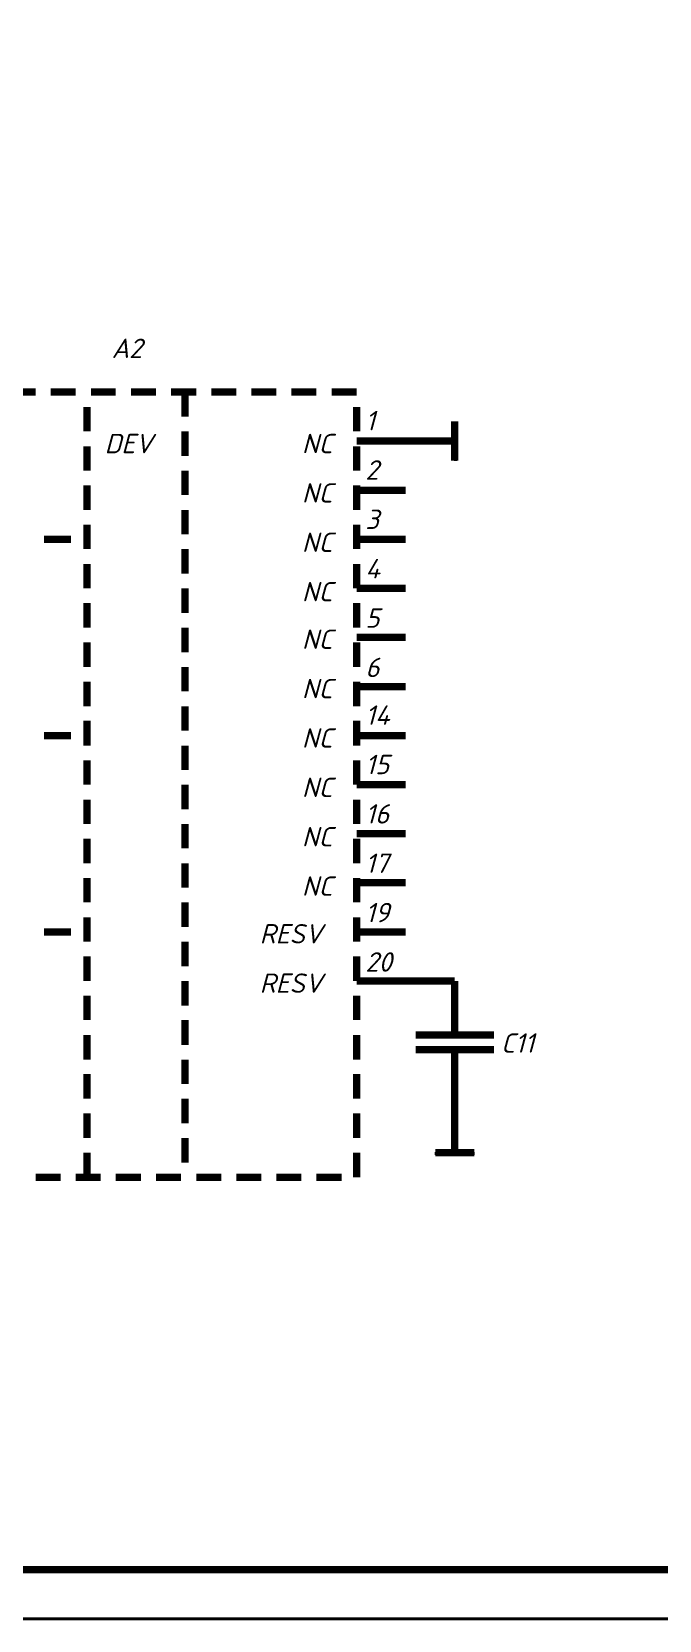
# Model space of a CAD drawing. Header units: inches. Extents: x 0 to 841, y 0 to 594.
# Drawn here: x 116.9 to 180.9, y -0.1 to 161.7 of the extents above; entities that cross this region are included whole.
import ezdxf

# ---------------------------------------------------------------- set-up
doc = ezdxf.new("R2010")
doc.units = ezdxf.units.IN
doc.layers.add('Sheet', color=255, linetype='Continuous')
doc.styles.get("Standard").update_dxf_attribs({"font": 'isocpeui.ttf'})

msp = doc.modelspace()

# ---------------------------------------------------------------- linework, layer by layer
at = {"layer": 'Sheet'}
for points in [[(0.04, 594, 0.3, 0.3, 0), (841, 594, 0.3, 0.3, 0), (841, 0, 0.3, 0.3, 0), (0.04, 0, 0.3, 0.3, 0), (0.04, 594, 0.3, 0.3, 0)], [(0.04, 594, 0.3, 0.3, 0), (841, 594, 0.3, 0.3, 0), (841, 0, 0.3, 0.3, 0), (0.04, 0, 0.3, 0.3, 0), (0.04, 594, 0.3, 0.3, 0)], [(0.04, 594, 0.0991, 0.0991, 0), (0.04, 0, 0.0991, 0.0991, 0), (841, 0, 0.0991, 0.0991, 0), (841, 594, 0.0991, 0.0991, 0), (0.04, 594, 0.0991, 0.0991, 0), (0.04, 594, 0.0991, 0.0991, 0)], [(0.04, 594, 0.0991, 0.0991, 0), (0.04, 0, 0.0991, 0.0991, 0), (841, 0, 0.0991, 0.0991, 0), (841, 594, 0.0991, 0.0991, 0), (0.04, 594, 0.0991, 0.0991, 0), (0.04, 594, 0.0991, 0.0991, 0)], [(20.03, 588.97, 0.749, 0.749, 0), (836.01, 588.97, 0.749, 0.749, 0), (836.01, 4.99, 0.749, 0.749, 0), (20.03, 4.99, 0.749, 0.749, 0), (20.03, 588.97, 0.749, 0.749, 0)]]:
    msp.add_lwpolyline(points, format="xyseb", close=True, dxfattribs=at)
for points in [[(117.3, 124.99, 0.749, 0.749, 0), (114.74, 124.99, 0.749, 0.749, 0)], [(121.38, 124.99, 0.749, 0.749, 0), (118.85, 124.99, 0.749, 0.749, 0)], [(125.47, 124.99, 0.749, 0.749, 0), (122.93, 124.99, 0.749, 0.749, 0)], [(129.58, 124.99, 0.749, 0.749, 0), (127.02, 124.99, 0.749, 0.749, 0)], [(133.67, 124.99, 0.749, 0.749, 0), (131.11, 124.99, 0.749, 0.749, 0)], [(132.52, 124.99, 0.749, 0.749, 0), (132.52, 122.49, 0.749, 0.749, 0)], [(137.76, 124.99, 0.749, 0.749, 0), (135.2, 124.99, 0.749, 0.749, 0)], [(141.84, 124.99, 0.749, 0.749, 0), (139.28, 124.99, 0.749, 0.749, 0)], [(145.93, 124.99, 0.749, 0.749, 0), (143.37, 124.99, 0.749, 0.749, 0)], [(150.02, 124.99, 0.749, 0.749, 0), (147.48, 124.99, 0.749, 0.749, 0)], [(122.53, 120.99, 0.749, 0.749, 0), (122.53, 123.48, 0.749, 0.749, 0)], [(150.02, 120.99, 0.749, 0.749, 0), (150.02, 123.48, 0.749, 0.749, 0)], [(160.03, 118, 0.749, 0.749, 0), (160.03, 122, 0.749, 0.749, 0)], [(160.1, 122.02, 0.3, 0.3, 0), (160.1, 117.96, 0.3, 0.3, 0)], [(122.53, 116.99, 0.749, 0.749, 0), (122.53, 119.48, 0.749, 0.749, 0)], [(132.52, 120.99, 0.749, 0.749, 0), (132.52, 118.49, 0.749, 0.749, 0)], [(150.02, 120, 0.749, 0.749, 0), (155.03, 120, 0.749, 0.749, 0)], [(150.02, 116.99, 0.749, 0.749, 0), (150.02, 119.48, 0.749, 0.749, 0)], [(150.02, 120, 0.3, 0.3, 0), (155.03, 120, 0.3, 0.3, 0)], [(155.03, 120, 0.749, 0.749, 0), (160.03, 120, 0.749, 0.749, 0)], [(155.03, 120, 0.3, 0.3, 0), (160.1, 120, 0.3, 0.3, 0)], [(132.52, 116.99, 0.749, 0.749, 0), (132.52, 114.5, 0.749, 0.749, 0)], [(122.53, 112.99, 0.749, 0.749, 0), (122.53, 115.49, 0.749, 0.749, 0)], [(150.02, 112.99, 0.749, 0.749, 0), (150.02, 115.49, 0.749, 0.749, 0)], [(150.02, 114.99, 0.749, 0.749, 0), (155.03, 114.99, 0.749, 0.749, 0)], [(150.02, 114.99, 0.3, 0.3, 0), (155.03, 114.99, 0.3, 0.3, 0)], [(132.52, 112.99, 0.749, 0.749, 0), (132.52, 110.5, 0.749, 0.749, 0)], [(122.53, 108.99, 0.749, 0.749, 0), (122.53, 111.49, 0.749, 0.749, 0)], [(150.02, 108.99, 0.749, 0.749, 0), (150.02, 111.49, 0.749, 0.749, 0)], [(118.15, 109.98, 0.749, 0.749, 0), (120.89, 109.98, 0.749, 0.749, 0)], [(150.02, 109.98, 0.749, 0.749, 0), (155.03, 109.98, 0.749, 0.749, 0)], [(150.02, 109.98, 0.3, 0.3, 0), (155.03, 109.98, 0.3, 0.3, 0)], [(132.52, 108.99, 0.749, 0.749, 0), (132.52, 106.48, 0.749, 0.749, 0)], [(122.53, 105, 0.749, 0.749, 0), (122.53, 107.49, 0.749, 0.749, 0)], [(150.02, 105, 0.749, 0.749, 0), (150.02, 107.49, 0.749, 0.749, 0)], [(132.52, 105, 0.749, 0.749, 0), (132.52, 102.48, 0.749, 0.749, 0)], [(150.02, 105, 0.749, 0.749, 0), (155.03, 105, 0.749, 0.749, 0)], [(122.53, 101, 0.749, 0.749, 0), (122.53, 103.49, 0.749, 0.749, 0)], [(150.02, 101, 0.749, 0.749, 0), (150.02, 103.49, 0.749, 0.749, 0)], [(150.02, 105, 0.3, 0.3, 0), (155.03, 105, 0.3, 0.3, 0)], [(132.52, 101, 0.749, 0.749, 0), (132.52, 98.48, 0.749, 0.749, 0)], [(150.02, 99.99, 0.749, 0.749, 0), (155.03, 99.99, 0.749, 0.749, 0)], [(122.53, 96.98, 0.749, 0.749, 0), (122.53, 99.49, 0.749, 0.749, 0)], [(150.02, 96.98, 0.749, 0.749, 0), (150.02, 99.49, 0.749, 0.749, 0)], [(150.02, 99.99, 0.3, 0.3, 0), (155.03, 99.99, 0.3, 0.3, 0)], [(132.52, 96.98, 0.749, 0.749, 0), (132.52, 94.49, 0.749, 0.749, 0)], [(122.53, 92.98, 0.749, 0.749, 0), (122.53, 95.5, 0.749, 0.749, 0)], [(150.02, 92.98, 0.749, 0.749, 0), (150.02, 95.5, 0.749, 0.749, 0)], [(150.02, 94.98, 0.749, 0.749, 0), (155.03, 94.98, 0.749, 0.749, 0)], [(150.02, 94.98, 0.3, 0.3, 0), (155.03, 94.98, 0.3, 0.3, 0)], [(132.52, 92.98, 0.749, 0.749, 0), (132.52, 90.49, 0.749, 0.749, 0)], [(122.53, 88.98, 0.749, 0.749, 0), (122.53, 91.5, 0.749, 0.749, 0)], [(150.02, 88.98, 0.749, 0.749, 0), (150.02, 91.5, 0.749, 0.749, 0)], [(118.15, 89.99, 0.749, 0.749, 0), (120.89, 89.99, 0.749, 0.749, 0)], [(132.52, 88.98, 0.749, 0.749, 0), (132.52, 86.49, 0.749, 0.749, 0)], [(150.02, 89.99, 0.749, 0.749, 0), (155.03, 89.99, 0.749, 0.749, 0)], [(150.02, 89.99, 0.3, 0.3, 0), (155.03, 89.99, 0.3, 0.3, 0)], [(122.53, 84.99, 0.749, 0.749, 0), (122.53, 87.48, 0.749, 0.749, 0)], [(150.02, 84.99, 0.749, 0.749, 0), (150.02, 87.48, 0.749, 0.749, 0)], [(132.52, 84.99, 0.749, 0.749, 0), (132.52, 82.49, 0.749, 0.749, 0)], [(150.02, 84.99, 0.749, 0.749, 0), (155.03, 84.99, 0.749, 0.749, 0)], [(150.02, 84.99, 0.3, 0.3, 0), (155.03, 84.99, 0.3, 0.3, 0)], [(122.53, 80.99, 0.749, 0.749, 0), (122.53, 83.48, 0.749, 0.749, 0)], [(150.02, 80.99, 0.749, 0.749, 0), (150.02, 83.48, 0.749, 0.749, 0)], [(132.52, 80.99, 0.749, 0.749, 0), (132.52, 78.49, 0.749, 0.749, 0)], [(122.53, 76.99, 0.749, 0.749, 0), (122.53, 79.48, 0.749, 0.749, 0)], [(150.02, 80, 0.749, 0.749, 0), (155.03, 80, 0.749, 0.749, 0)], [(150.02, 76.99, 0.749, 0.749, 0), (150.02, 79.48, 0.749, 0.749, 0)], [(150.02, 80, 0.3, 0.3, 0), (155.03, 80, 0.3, 0.3, 0)], [(132.52, 76.99, 0.749, 0.749, 0), (132.52, 74.5, 0.749, 0.749, 0)], [(122.53, 72.99, 0.749, 0.749, 0), (122.53, 75.49, 0.749, 0.749, 0)], [(150.02, 72.99, 0.749, 0.749, 0), (150.02, 75.49, 0.749, 0.749, 0)], [(150.02, 74.99, 0.749, 0.749, 0), (155.03, 74.99, 0.749, 0.749, 0)], [(150.02, 74.99, 0.3, 0.3, 0), (155.03, 74.99, 0.3, 0.3, 0)], [(132.52, 72.99, 0.749, 0.749, 0), (132.52, 70.5, 0.749, 0.749, 0)], [(122.53, 68.99, 0.749, 0.749, 0), (122.53, 71.49, 0.749, 0.749, 0)], [(150.02, 68.99, 0.749, 0.749, 0), (150.02, 71.49, 0.749, 0.749, 0)], [(118.15, 69.98, 0.749, 0.749, 0), (120.89, 69.98, 0.749, 0.749, 0)], [(155.03, 69.98, 0.749, 0.749, 0), (150.02, 69.98, 0.749, 0.749, 0)], [(150.02, 69.98, 0.3, 0.3, 0), (155.03, 69.98, 0.3, 0.3, 0)], [(132.52, 68.99, 0.749, 0.749, 0), (132.52, 66.48, 0.749, 0.749, 0)], [(122.53, 65, 0.749, 0.749, 0), (122.53, 67.49, 0.749, 0.749, 0)], [(150.02, 65, 0.749, 0.749, 0), (150.02, 67.49, 0.749, 0.749, 0)], [(132.52, 65, 0.749, 0.749, 0), (132.52, 62.48, 0.749, 0.749, 0)], [(155.03, 65, 0.749, 0.749, 0), (150.02, 65, 0.749, 0.749, 0)], [(150.02, 65, 0.3, 0.3, 0), (155.03, 65, 0.3, 0.3, 0)], [(160.03, 65, 0.749, 0.749, 0), (155.03, 65, 0.749, 0.749, 0)], [(160.03, 59.49, 0.749, 0.749, 0), (160.03, 65, 0.749, 0.749, 0)], [(160.03, 59.99, 0.3, 0.3, 0), (160.03, 65, 0.3, 0.3, 0)], [(122.53, 61, 0.749, 0.749, 0), (122.53, 63.49, 0.749, 0.749, 0)], [(150.02, 61, 0.749, 0.749, 0), (150.02, 63.49, 0.749, 0.749, 0)], [(132.52, 61, 0.749, 0.749, 0), (132.52, 58.48, 0.749, 0.749, 0)], [(122.53, 56.98, 0.749, 0.749, 0), (122.53, 59.49, 0.749, 0.749, 0)], [(150.02, 56.98, 0.749, 0.749, 0), (150.02, 59.49, 0.749, 0.749, 0)], [(156.04, 59.49, 0.749, 0.749, 0), (164.03, 59.49, 0.749, 0.749, 0)], [(156.04, 57.99, 0.749, 0.749, 0), (164.03, 57.99, 0.749, 0.749, 0)], [(160.03, 52.49, 0.749, 0.749, 0), (160.03, 57.99, 0.749, 0.749, 0)], [(132.52, 56.98, 0.749, 0.749, 0), (132.52, 54.49, 0.749, 0.749, 0)], [(160.03, 57.5, 0.3, 0.3, 0), (160.03, 52.49, 0.3, 0.3, 0)], [(122.53, 52.98, 0.749, 0.749, 0), (122.53, 55.5, 0.749, 0.749, 0)], [(150.02, 52.98, 0.749, 0.749, 0), (150.02, 55.5, 0.749, 0.749, 0)], [(122.53, 48.98, 0.749, 0.749, 0), (122.53, 51.5, 0.749, 0.749, 0)], [(132.52, 52.98, 0.749, 0.749, 0), (132.52, 50.49, 0.749, 0.749, 0)], [(150.02, 48.98, 0.749, 0.749, 0), (150.02, 51.5, 0.749, 0.749, 0)], [(160.03, 52.49, 0.749, 0.749, 0), (160.03, 47.48, 0.749, 0.749, 0)], [(160.03, 52.49, 0.3, 0.3, 0), (160.03, 47.41, 0.3, 0.3, 0)], [(132.52, 48.98, 0.749, 0.749, 0), (132.52, 46.49, 0.749, 0.749, 0)], [(122.53, 44.99, 0.749, 0.749, 0), (122.53, 47.48, 0.749, 0.749, 0)], [(150.02, 44.99, 0.749, 0.749, 0), (150.02, 47.48, 0.749, 0.749, 0)], [(158.04, 47.48, 0.749, 0.749, 0), (162.03, 47.48, 0.749, 0.749, 0)], [(157.99, 47.41, 0.3, 0.3, 0), (162.06, 47.41, 0.3, 0.3, 0)], [(117.3, 44.99, 0.749, 0.749, 0), (119.86, 44.99, 0.749, 0.749, 0)], [(121.38, 44.99, 0.749, 0.749, 0), (123.94, 44.99, 0.749, 0.749, 0)], [(125.47, 44.99, 0.749, 0.749, 0), (128.03, 44.99, 0.749, 0.749, 0)], [(129.58, 44.99, 0.749, 0.749, 0), (132.12, 44.99, 0.749, 0.749, 0)], [(133.67, 44.99, 0.749, 0.749, 0), (136.23, 44.99, 0.749, 0.749, 0)], [(137.76, 44.99, 0.749, 0.749, 0), (140.32, 44.99, 0.749, 0.749, 0)], [(141.84, 44.99, 0.749, 0.749, 0), (144.4, 44.99, 0.749, 0.749, 0)], [(145.93, 44.99, 0.749, 0.749, 0), (148.49, 44.99, 0.749, 0.749, 0)]]:
    msp.add_lwpolyline(points, format="xyseb", dxfattribs=at)

# ---------------------------------------------------------------- texts
for s, height, p in [('A2', 1.976, (125.05, 128.47)), ('1', 1.98, (150.92, 121.1)), ('DEV', 1.976, (124.33, 118.76)), ('NC', 1.976, (144.45, 118.76)), ('2', 1.98, (150.92, 116.07)), ('NC', 1.976, (144.45, 113.73)), ('3', 1.98, (150.92, 111.04)), ('NC', 1.976, (144.45, 108.7)), ('4', 1.98, (150.92, 106.01)), ('NC', 1.976, (144.45, 103.67)), ('5', 1.98, (150.92, 100.98)), ('NC', 1.976, (144.45, 98.82)), ('6', 1.98, (150.92, 95.95)), ('NC', 1.976, (144.45, 93.79)), ('14', 1.976, (150.92, 91.09)), ('NC', 1.976, (144.45, 88.76)), ('15', 1.976, (150.92, 86.06)), ('NC', 1.976, (144.45, 83.73)), ('16', 1.976, (150.92, 81.03)), ('NC', 1.976, (144.45, 78.7)), ('17', 1.976, (150.92, 76)), ('NC', 1.976, (144.45, 73.67)), ('19', 1.976, (150.92, 70.97)), ('RESV', 1.976, (140.14, 68.81)), ('20', 1.976, (150.92, 65.94)), ('RESV', 1.976, (140.14, 63.78)), ('C11', 1.976, (164.75, 57.68))]:
    msp.add_text(s, height=height, dxfattribs=at).set_placement(p)

doc.saveas('drawing.dxf')
